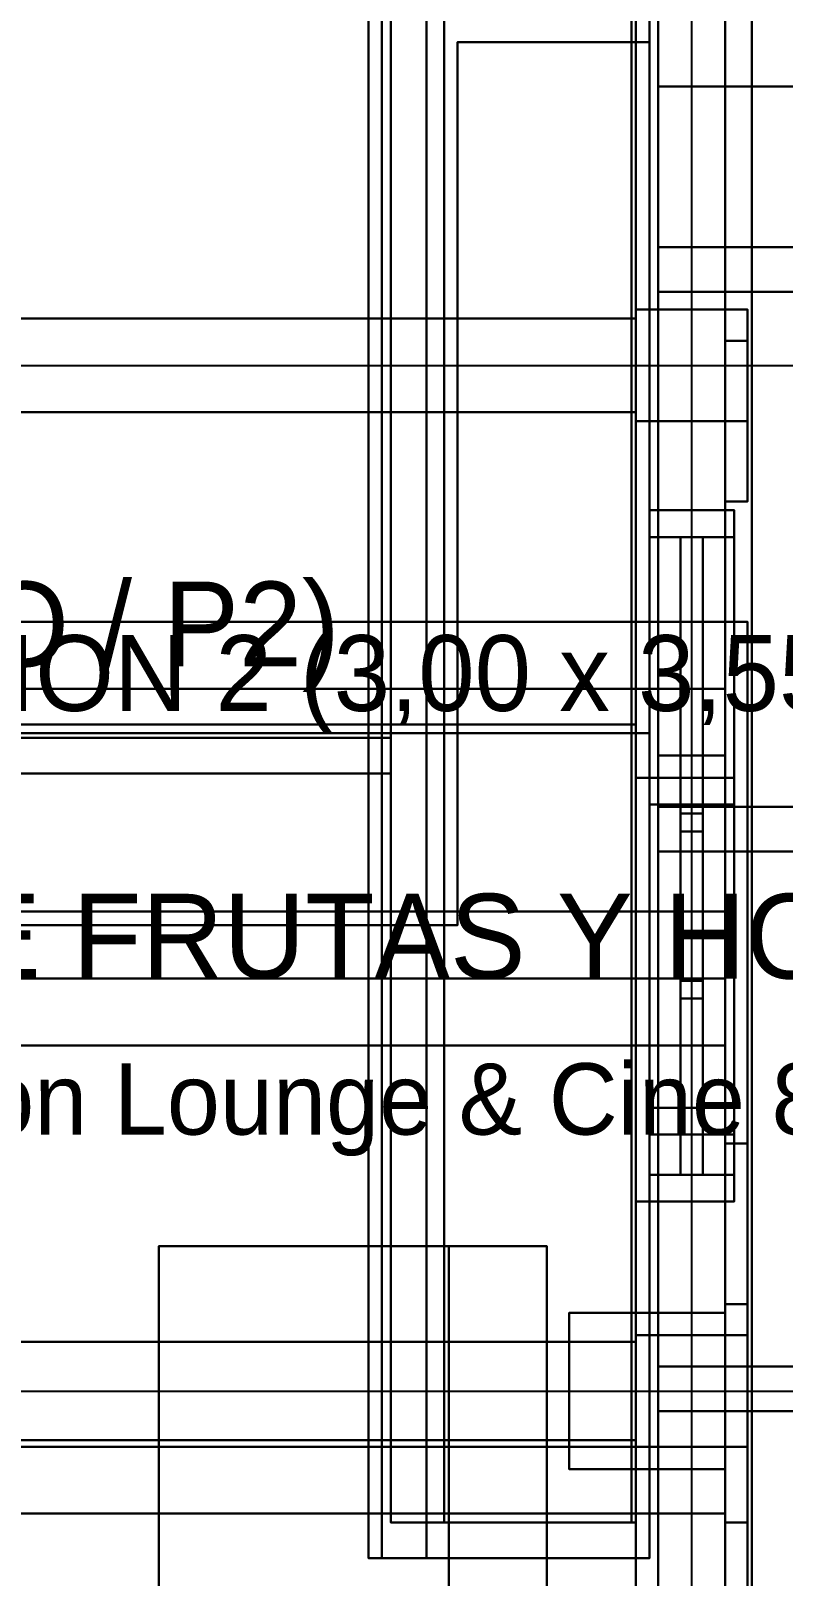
# Model space of a CAD drawing. Header units: metres. Extents: x -0.6 to 96.4, y -1.3 to 40.2.
# Drawn here: x 7.593 to 9.28, y 9.16 to 12.625 of the extents above; entities that cross this region are included whole.
import ezdxf

# ---------------------------------------------------------------- set-up
doc = ezdxf.new("R2010")
doc.units = ezdxf.units.M
for name, color, linetype in [('COLUMNAS_3D', 1, 'CONTINUOUS'), ('CUBIERTA_CHALET_3D', 9, 'CONTINUOUS'), ('EJES_ESTRUCTURALES', 1, 'CONTINUOUS'), ('LOSA_PISO_3D', 8, 'CONTINUOUS'), ('MUROS_EXTERIORES_3D', 7, 'CONTINUOUS'), ('P2_CARPINTERIA_RUSTICA_3D', 34, 'CONTINUOUS'), ('P2_COLUMNAS_3D', 1, 'CONTINUOUS'), ('P2_LOSA_PISO_3D', 8, 'CONTINUOUS'), ('P2_MUROS_MADERA_EXT_3D', 34, 'CONTINUOUS'), ('P2_MUROS_MADERA_INT_3D', 6, 'CONTINUOUS'), ('P2_ROTULOS', 6, 'CONTINUOUS'), ('P2_TIMBER_FRAME_3D', 34, 'CONTINUOUS'), ('PB_MOBILIARIO_COMERCIAL_3D', 30, 'CONTINUOUS'), ('PB_TIMBER_FRAME_3D', 34, 'CONTINUOUS'), ('PB_ZOCALO_PIEDRA_3D', 8, 'CONTINUOUS'), ('ROTULOS_TEXTO', 2, 'CONTINUOUS'), ('SOTANO_COLUMNAS_3D', 1, 'CONTINUOUS'), ('SOTANO_LOSA_3D', 8, 'CONTINUOUS'), ('SOTANO_MOBILIARIO_3D', 30, 'CONTINUOUS'), ('SOTANO_MUROS_EXT_3D', 4, 'CONTINUOUS'), ('SOTANO_PIEDRA_MADERA_3D', 34, 'CONTINUOUS'), ('SOTANO_ROTULOS', 4, 'CONTINUOUS'), ('TERRENO_3D', 3, 'CONTINUOUS')]:
    doc.layers.add(name, color=color, linetype=linetype)

msp = doc.modelspace()

# ---------------------------------------------------------------- linework, layer by layer
at = {"layer": 'COLUMNAS_3D', "color": 1}
for points in [[(8.95, 11.75), (9.2, 11.75), (9.2, 12), (8.95, 12)], [(8.95, 11.75, 2.85), (9.2, 11.75, 2.85), (9.2, 12, 2.85), (8.95, 12, 2.85)], [(8.95, 12), (9.2, 12), (9.2, 12, 2.85), (8.95, 12, 2.85)], [(8.95, 11.75), (8.95, 12), (8.95, 12, 2.85), (8.95, 11.75, 2.85)], [(9.2, 11.75), (9.2, 12), (9.2, 12, 2.85), (9.2, 11.75, 2.85)], [(8.95, 11.75), (9.2, 11.75), (9.2, 11.75, 2.85), (8.95, 11.75, 2.85)], [(8.95, 9.45), (9.2, 9.45), (9.2, 9.7), (8.95, 9.7)], [(8.95, 9.45, 2.85), (9.2, 9.45, 2.85), (9.2, 9.7, 2.85), (8.95, 9.7, 2.85)], [(8.95, 9.7), (9.2, 9.7), (9.2, 9.7, 2.85), (8.95, 9.7, 2.85)], [(8.95, 9.45), (8.95, 9.7), (8.95, 9.7, 2.85), (8.95, 9.45, 2.85)], [(9.2, 9.45), (9.2, 9.7), (9.2, 9.7, 2.85), (9.2, 9.45, 2.85)], [(8.95, 9.45), (9.2, 9.45), (9.2, 9.45, 2.85), (8.95, 9.45, 2.85)]]:
    msp.add_3dface(points, dxfattribs=at)
at = {"layer": 'CUBIERTA_CHALET_3D', "color": 9}
for points in [[(4.85, 2, 8.6994), (10.1, 2, 5.4189), (10.1, 24.71, 5.4189), (4.85, 24.71, 8.6994)], [(4.85, 2, 8.8794), (10.1, 2, 5.5989), (10.1, 24.71, 5.5989), (4.85, 24.71, 8.8794)]]:
    msp.add_3dface(points, dxfattribs=at)
at = {"layer": 'EJES_ESTRUCTURALES', "color": 1}
for p, q in [((9.075, 1.8), (9.075, 25.51)), ((-0.6, 11.875), (10.4, 11.875)), ((-0.6, 9.575), (10.4, 9.575))]:
    msp.add_line(p, q, dxfattribs=at)
at = {"layer": 'LOSA_PISO_3D', "color": 8}
for points in [[(0.15, 10.35, -0.15), (9.15, 10.35, -0.15), (9.15, 24.71, -0.15), (0.15, 24.71, -0.15)], [(0.15, 10.35), (9.15, 10.35), (9.15, 24.71), (0.15, 24.71)], [(9.15, 10.35, -0.15), (9.15, 24.71, -0.15), (9.15, 24.71), (9.15, 10.35)], [(0.15, 10.35, -0.15), (9.15, 10.35, -0.15), (9.15, 10.35), (0.15, 10.35)], [(1.4, 7.4, -0.15), (9.15, 7.4, -0.15), (9.15, 10.35, -0.15), (1.4, 10.35, -0.15)], [(1.4, 7.4), (9.15, 7.4), (9.15, 10.35), (1.4, 10.35)], [(1.4, 10.35, -0.15), (9.15, 10.35, -0.15), (9.15, 10.35), (1.4, 10.35)], [(9.15, 7.4, -0.15), (9.15, 10.35, -0.15), (9.15, 10.35), (9.15, 7.4)]]:
    msp.add_3dface(points, dxfattribs=at)
at = {"layer": 'MUROS_EXTERIORES_3D', "color": 7}
for points in [[(9, 12.5, -2.25), (9.15, 12.5, -2.25), (9.15, 12.84, -2.25), (9, 12.84, -2.25)], [(9, 12.5), (9.15, 12.5), (9.15, 12.84), (9, 12.84)], [(9, 12.5, -2.25), (9, 12.84, -2.25), (9, 12.84), (9, 12.5)], [(9.15, 12.5, -2.25), (9.15, 12.84, -2.25), (9.15, 12.84), (9.15, 12.5)], [(9, 11), (9.15, 11), (9.15, 12.65), (9, 12.65)], [(9, 11, 2.85), (9.15, 11, 2.85), (9.15, 12.65, 2.85), (9, 12.65, 2.85)], [(9, 11), (9, 12.65), (9, 12.65, 2.85), (9, 11, 2.85)], [(9.15, 11), (9.15, 12.65), (9.15, 12.65, 2.85), (9.15, 11, 2.85)], [(9, 11.3, -2.55), (9.15, 11.3, -2.55), (9.15, 12.5, -2.55), (9, 12.5, -2.55)], [(9, 11.3), (9.15, 11.3), (9.15, 12.5), (9, 12.5)], [(9, 12.5, -2.55), (9.15, 12.5, -2.55), (9.15, 12.5), (9, 12.5)], [(9, 11.3, -2.55), (9, 12.5, -2.55), (9, 12.5), (9, 11.3)], [(9, 12.5, -2.25), (9.15, 12.5, -2.25), (9.15, 12.5), (9, 12.5)], [(9.15, 11.3, -2.55), (9.15, 12.5, -2.55), (9.15, 12.5), (9.15, 11.3)], [(9, 11.3, -2.55), (9.15, 11.3, -2.55), (9.15, 11.3), (9, 11.3)], [(9, 9.3), (9.15, 9.3), (9.15, 11), (9, 11)], [(9, 9.3, 1), (9.15, 9.3, 1), (9.15, 11, 1), (9, 11, 1)], [(9, 11), (9.15, 11), (9.15, 11, 1), (9, 11, 1)], [(9, 9.3), (9, 11), (9, 11, 1), (9, 9.3, 1)], [(9, 9.3, 2.1), (9.15, 9.3, 2.1), (9.15, 11, 2.1), (9, 11, 2.1)], [(9, 9.3, 2.85), (9.15, 9.3, 2.85), (9.15, 11, 2.85), (9, 11, 2.85)], [(9, 11, 2.1), (9.15, 11, 2.1), (9.15, 11, 2.85), (9, 11, 2.85)], [(9, 9.3, 2.1), (9, 11, 2.1), (9, 11, 2.85), (9, 9.3, 2.85)], [(9, 11), (9.15, 11), (9.15, 11, 2.85), (9, 11, 2.85)], [(9.15, 9.3), (9.15, 11), (9.15, 11, 1), (9.15, 9.3, 1)], [(9.15, 9.3, 2.1), (9.15, 11, 2.1), (9.15, 11, 2.85), (9.15, 9.3, 2.85)], [(9, 8), (9.15, 8), (9.15, 9.3), (9, 9.3)], [(9, 8, 2.85), (9.15, 8, 2.85), (9.15, 9.3, 2.85), (9, 9.3, 2.85)], [(9, 9.3), (9.15, 9.3), (9.15, 9.3, 2.85), (9, 9.3, 2.85)], [(9, 8), (9, 9.3), (9, 9.3, 2.85), (9, 8, 2.85)], [(9, 9.3), (9.15, 9.3), (9.15, 9.3, 1), (9, 9.3, 1)], [(9, 9.3, 2.1), (9.15, 9.3, 2.1), (9.15, 9.3, 2.85), (9, 9.3, 2.85)], [(9.15, 8), (9.15, 9.3), (9.15, 9.3, 2.85), (9.15, 8, 2.85)]]:
    msp.add_3dface(points, dxfattribs=at)
at = {"layer": 'P2_CARPINTERIA_RUSTICA_3D', "color": 34}
for points in [[(9.15, 11.57, 3.95), (9.2, 11.57, 3.95), (9.2, 11.93, 3.95), (9.15, 11.93, 3.95)], [(9.15, 11.57, 5.15), (9.2, 11.57, 5.15), (9.2, 11.93, 5.15), (9.15, 11.93, 5.15)], [(9.15, 11.93, 3.95), (9.2, 11.93, 3.95), (9.2, 11.93, 5.15), (9.15, 11.93, 5.15)], [(9.15, 11.57, 3.95), (9.15, 11.93, 3.95), (9.15, 11.93, 5.15), (9.15, 11.57, 5.15)], [(9.2, 11.57, 3.95), (9.2, 11.93, 3.95), (9.2, 11.93, 5.15), (9.2, 11.57, 5.15)], [(8.98, 10.15, 3.95), (9.17, 10.15, 3.95), (9.17, 11.55, 3.95), (8.98, 11.55, 3.95)], [(8.98, 10.15, 4.01), (9.17, 10.15, 4.01), (9.17, 11.55, 4.01), (8.98, 11.55, 4.01)], [(8.98, 11.55, 3.95), (9.17, 11.55, 3.95), (9.17, 11.55, 4.01), (8.98, 11.55, 4.01)], [(8.98, 10.15, 3.95), (8.98, 11.55, 3.95), (8.98, 11.55, 4.01), (8.98, 10.15, 4.01)], [(8.98, 10.15, 5.09), (9.17, 10.15, 5.09), (9.17, 11.55, 5.09), (8.98, 11.55, 5.09)], [(8.98, 10.15, 5.15), (9.17, 10.15, 5.15), (9.17, 11.55, 5.15), (8.98, 11.55, 5.15)], [(8.98, 11.55, 5.09), (9.17, 11.55, 5.09), (9.17, 11.55, 5.15), (8.98, 11.55, 5.15)], [(8.98, 10.15, 5.09), (8.98, 11.55, 5.09), (8.98, 11.55, 5.15), (8.98, 10.15, 5.15)], [(8.98, 11.49, 4.01), (9.17, 11.49, 4.01), (9.17, 11.55, 4.01), (8.98, 11.55, 4.01)], [(8.98, 11.49, 5.09), (9.17, 11.49, 5.09), (9.17, 11.55, 5.09), (8.98, 11.55, 5.09)], [(8.98, 11.55, 4.01), (9.17, 11.55, 4.01), (9.17, 11.55, 5.09), (8.98, 11.55, 5.09)], [(8.98, 11.49, 4.01), (8.98, 11.55, 4.01), (8.98, 11.55, 5.09), (8.98, 11.49, 5.09)], [(9.15, 11.57, 3.95), (9.2, 11.57, 3.95), (9.2, 11.57, 5.15), (9.15, 11.57, 5.15)], [(9.17, 10.15, 3.95), (9.17, 11.55, 3.95), (9.17, 11.55, 4.01), (9.17, 10.15, 4.01)], [(9.17, 10.15, 5.09), (9.17, 11.55, 5.09), (9.17, 11.55, 5.15), (9.17, 10.15, 5.15)], [(9.17, 11.49, 4.01), (9.17, 11.55, 4.01), (9.17, 11.55, 5.09), (9.17, 11.49, 5.09)], [(8.98, 11.49, 4.01), (9.17, 11.49, 4.01), (9.17, 11.49, 5.09), (8.98, 11.49, 5.09)], [(9.05, 10.21, 4.53), (9.1, 10.21, 4.53), (9.1, 11.49, 4.53), (9.05, 11.49, 4.53)], [(9.05, 10.21, 4.57), (9.1, 10.21, 4.57), (9.1, 11.49, 4.57), (9.05, 11.49, 4.57)], [(9.05, 11.49, 4.53), (9.1, 11.49, 4.53), (9.1, 11.49, 4.57), (9.05, 11.49, 4.57)], [(9.05, 10.21, 4.53), (9.05, 11.49, 4.53), (9.05, 11.49, 4.57), (9.05, 10.21, 4.57)], [(9.1, 10.21, 4.53), (9.1, 11.49, 4.53), (9.1, 11.49, 4.57), (9.1, 10.21, 4.57)], [(8.98, 10, -1.65), (9.17, 10, -1.65), (9.17, 10.95, -1.65), (8.98, 10.95, -1.65)], [(8.98, 10, -1.59), (9.17, 10, -1.59), (9.17, 10.95, -1.59), (8.98, 10.95, -1.59)], [(8.98, 10.95, -1.65), (9.17, 10.95, -1.65), (9.17, 10.95, -1.59), (8.98, 10.95, -1.59)], [(8.98, 10, -1.65), (8.98, 10.95, -1.65), (8.98, 10.95, -1.59), (8.98, 10, -1.59)], [(8.98, 10, -0.51), (9.17, 10, -0.51), (9.17, 10.95, -0.51), (8.98, 10.95, -0.51)], [(8.98, 10, -0.45), (9.17, 10, -0.45), (9.17, 10.95, -0.45), (8.98, 10.95, -0.45)], [(8.98, 10.95, -0.51), (9.17, 10.95, -0.51), (9.17, 10.95, -0.45), (8.98, 10.95, -0.45)], [(8.98, 10, -0.51), (8.98, 10.95, -0.51), (8.98, 10.95, -0.45), (8.98, 10, -0.45)], [(8.98, 10.89, -1.59), (9.17, 10.89, -1.59), (9.17, 10.95, -1.59), (8.98, 10.95, -1.59)], [(8.98, 10.89, -0.51), (9.17, 10.89, -0.51), (9.17, 10.95, -0.51), (8.98, 10.95, -0.51)], [(8.98, 10.95, -1.59), (9.17, 10.95, -1.59), (9.17, 10.95, -0.51), (8.98, 10.95, -0.51)], [(8.98, 10.89, -1.59), (8.98, 10.95, -1.59), (8.98, 10.95, -0.51), (8.98, 10.89, -0.51)], [(9.17, 10, -1.65), (9.17, 10.95, -1.65), (9.17, 10.95, -1.59), (9.17, 10, -1.59)], [(9.17, 10, -0.51), (9.17, 10.95, -0.51), (9.17, 10.95, -0.45), (9.17, 10, -0.45)], [(9.17, 10.89, -1.59), (9.17, 10.95, -1.59), (9.17, 10.95, -0.51), (9.17, 10.89, -0.51)], [(8.98, 10.89, -1.59), (9.17, 10.89, -1.59), (9.17, 10.89, -0.51), (8.98, 10.89, -0.51)], [(9.05, 10.06, -1.07), (9.1, 10.06, -1.07), (9.1, 10.89, -1.07), (9.05, 10.89, -1.07)], [(9.05, 10.06, -1.03), (9.1, 10.06, -1.03), (9.1, 10.89, -1.03), (9.05, 10.89, -1.03)], [(9.05, 10.89, -1.07), (9.1, 10.89, -1.07), (9.1, 10.89, -1.03), (9.05, 10.89, -1.03)], [(9.05, 10.06, -1.07), (9.05, 10.89, -1.07), (9.05, 10.89, -1.03), (9.05, 10.06, -1.03)], [(9.1, 10.06, -1.07), (9.1, 10.89, -1.07), (9.1, 10.89, -1.03), (9.1, 10.06, -1.03)], [(9.05, 10.83, 4.01), (9.1, 10.83, 4.01), (9.1, 10.87, 4.01), (9.05, 10.87, 4.01)], [(9.05, 10.83, 5.09), (9.1, 10.83, 5.09), (9.1, 10.87, 5.09), (9.05, 10.87, 5.09)], [(9.05, 10.87, 4.01), (9.1, 10.87, 4.01), (9.1, 10.87, 5.09), (9.05, 10.87, 5.09)], [(9.05, 10.83, 4.01), (9.05, 10.87, 4.01), (9.05, 10.87, 5.09), (9.05, 10.83, 5.09)], [(9.1, 10.83, 4.01), (9.1, 10.87, 4.01), (9.1, 10.87, 5.09), (9.1, 10.83, 5.09)], [(9.05, 10.83, 4.01), (9.1, 10.83, 4.01), (9.1, 10.83, 5.09), (9.05, 10.83, 5.09)], [(9.05, 10.455, -1.59), (9.1, 10.455, -1.59), (9.1, 10.495, -1.59), (9.05, 10.495, -1.59)], [(9.05, 10.455, -0.51), (9.1, 10.455, -0.51), (9.1, 10.495, -0.51), (9.05, 10.495, -0.51)], [(9.05, 10.495, -1.59), (9.1, 10.495, -1.59), (9.1, 10.495, -0.51), (9.05, 10.495, -0.51)], [(9.05, 10.455, -1.59), (9.05, 10.495, -1.59), (9.05, 10.495, -0.51), (9.05, 10.455, -0.51)], [(9.1, 10.455, -1.59), (9.1, 10.495, -1.59), (9.1, 10.495, -0.51), (9.1, 10.455, -0.51)], [(9.05, 10.455, -1.59), (9.1, 10.455, -1.59), (9.1, 10.455, -0.51), (9.05, 10.455, -0.51)], [(8.98, 10.15, 4.01), (9.17, 10.15, 4.01), (9.17, 10.21, 4.01), (8.98, 10.21, 4.01)], [(8.98, 10.15, 5.09), (9.17, 10.15, 5.09), (9.17, 10.21, 5.09), (8.98, 10.21, 5.09)], [(8.98, 10.21, 4.01), (9.17, 10.21, 4.01), (9.17, 10.21, 5.09), (8.98, 10.21, 5.09)], [(8.98, 10.15, 4.01), (8.98, 10.21, 4.01), (8.98, 10.21, 5.09), (8.98, 10.15, 5.09)], [(9.05, 10.21, 4.53), (9.1, 10.21, 4.53), (9.1, 10.21, 4.57), (9.05, 10.21, 4.57)], [(9.17, 10.15, 4.01), (9.17, 10.21, 4.01), (9.17, 10.21, 5.09), (9.17, 10.15, 5.09)], [(8.98, 10.15, 3.95), (9.17, 10.15, 3.95), (9.17, 10.15, 4.01), (8.98, 10.15, 4.01)], [(8.98, 10.15, 5.09), (9.17, 10.15, 5.09), (9.17, 10.15, 5.15), (8.98, 10.15, 5.15)], [(8.98, 10.15, 4.01), (9.17, 10.15, 4.01), (9.17, 10.15, 5.09), (8.98, 10.15, 5.09)], [(9.15, 9.77, 3.95), (9.2, 9.77, 3.95), (9.2, 10.13, 3.95), (9.15, 10.13, 3.95)], [(9.15, 9.77, 5.15), (9.2, 9.77, 5.15), (9.2, 10.13, 5.15), (9.15, 10.13, 5.15)], [(9.15, 10.13, 3.95), (9.2, 10.13, 3.95), (9.2, 10.13, 5.15), (9.15, 10.13, 5.15)], [(9.15, 9.77, 3.95), (9.15, 10.13, 3.95), (9.15, 10.13, 5.15), (9.15, 9.77, 5.15)], [(9.2, 9.77, 3.95), (9.2, 10.13, 3.95), (9.2, 10.13, 5.15), (9.2, 9.77, 5.15)], [(8.98, 10, -1.59), (9.17, 10, -1.59), (9.17, 10.06, -1.59), (8.98, 10.06, -1.59)], [(8.98, 10, -0.51), (9.17, 10, -0.51), (9.17, 10.06, -0.51), (8.98, 10.06, -0.51)], [(8.98, 10.06, -1.59), (9.17, 10.06, -1.59), (9.17, 10.06, -0.51), (8.98, 10.06, -0.51)], [(8.98, 10, -1.59), (8.98, 10.06, -1.59), (8.98, 10.06, -0.51), (8.98, 10, -0.51)], [(9.05, 10.06, -1.07), (9.1, 10.06, -1.07), (9.1, 10.06, -1.03), (9.05, 10.06, -1.03)], [(9.17, 10, -1.59), (9.17, 10.06, -1.59), (9.17, 10.06, -0.51), (9.17, 10, -0.51)], [(8.98, 10, -1.65), (9.17, 10, -1.65), (9.17, 10, -1.59), (8.98, 10, -1.59)], [(8.98, 10, -0.51), (9.17, 10, -0.51), (9.17, 10, -0.45), (8.98, 10, -0.45)], [(8.98, 10, -1.59), (9.17, 10, -1.59), (9.17, 10, -0.51), (8.98, 10, -0.51)], [(9.15, 9.77, 3.95), (9.2, 9.77, 3.95), (9.2, 9.77, 5.15), (9.15, 9.77, 5.15)], [(9.15, 8.92, -1.65), (9.2, 8.92, -1.65), (9.2, 9.28, -1.65), (9.15, 9.28, -1.65)], [(9.15, 8.92, -0.45), (9.2, 8.92, -0.45), (9.2, 9.28, -0.45), (9.15, 9.28, -0.45)], [(9.15, 9.28, -1.65), (9.2, 9.28, -1.65), (9.2, 9.28, -0.45), (9.15, 9.28, -0.45)], [(9.15, 8.92, -1.65), (9.15, 9.28, -1.65), (9.15, 9.28, -0.45), (9.15, 8.92, -0.45)], [(9.2, 8.92, -1.65), (9.2, 9.28, -1.65), (9.2, 9.28, -0.45), (9.2, 8.92, -0.45)]]:
    msp.add_3dface(points, dxfattribs=at)
at = {"layer": 'P2_COLUMNAS_3D', "color": 1}
for points in [[(8.95, 11.75, 3), (9.2, 11.75, 3), (9.2, 12, 3), (8.95, 12, 3)], [(8.95, 11.75, 5.85), (9.2, 11.75, 5.85), (9.2, 12, 5.85), (8.95, 12, 5.85)], [(8.95, 12, 3), (9.2, 12, 3), (9.2, 12, 5.85), (8.95, 12, 5.85)], [(8.95, 11.75, 3), (8.95, 12, 3), (8.95, 12, 5.85), (8.95, 11.75, 5.85)], [(9.2, 11.75, 3), (9.2, 12, 3), (9.2, 12, 5.85), (9.2, 11.75, 5.85)], [(8.95, 11.75, 3), (9.2, 11.75, 3), (9.2, 11.75, 5.85), (8.95, 11.75, 5.85)], [(8.95, 9.45, 3), (9.2, 9.45, 3), (9.2, 9.7, 3), (8.95, 9.7, 3)], [(8.95, 9.45, 5.85), (9.2, 9.45, 5.85), (9.2, 9.7, 5.85), (8.95, 9.7, 5.85)], [(8.95, 9.7, 3), (9.2, 9.7, 3), (9.2, 9.7, 5.85), (8.95, 9.7, 5.85)], [(8.95, 9.45, 3), (8.95, 9.7, 3), (8.95, 9.7, 5.85), (8.95, 9.45, 5.85)], [(9.2, 9.45, 3), (9.2, 9.7, 3), (9.2, 9.7, 5.85), (9.2, 9.45, 5.85)], [(8.95, 9.45, 3), (9.2, 9.45, 3), (9.2, 9.45, 5.85), (8.95, 9.45, 5.85)]]:
    msp.add_3dface(points, dxfattribs=at)
at = {"layer": 'P2_LOSA_PISO_3D', "color": 8}
for points in [[(0.15, 10.35, 2.85), (9.15, 10.35, 2.85), (9.15, 24.71, 2.85), (0.15, 24.71, 2.85)], [(0.15, 10.35, 3), (9.15, 10.35, 3), (9.15, 24.71, 3), (0.15, 24.71, 3)], [(9.15, 10.35, 2.85), (9.15, 24.71, 2.85), (9.15, 24.71, 3), (9.15, 10.35, 3)], [(0.15, 10.35, 2.85), (9.15, 10.35, 2.85), (9.15, 10.35, 3), (0.15, 10.35, 3)], [(2.65, 7.4, 2.85), (9.15, 7.4, 2.85), (9.15, 10.35, 2.85), (2.65, 10.35, 2.85)], [(2.65, 7.4, 3), (9.15, 7.4, 3), (9.15, 10.35, 3), (2.65, 10.35, 3)], [(2.65, 10.35, 2.85), (9.15, 10.35, 2.85), (9.15, 10.35, 3), (2.65, 10.35, 3)], [(9.15, 7.4, 2.85), (9.15, 10.35, 2.85), (9.15, 10.35, 3), (9.15, 7.4, 3)]]:
    msp.add_3dface(points, dxfattribs=at)
at = {"layer": 'P2_MUROS_MADERA_EXT_3D', "color": 34}
for points in [[(9, 11.55, 3), (9.15, 11.55, 3), (9.15, 13.65, 3), (9, 13.65, 3)], [(9, 11.55, 6), (9.15, 11.55, 6), (9.15, 13.65, 6), (9, 13.65, 6)], [(9, 11.55, 3), (9, 13.65, 3), (9, 13.65, 6), (9, 11.55, 6)], [(9.15, 11.55, 3), (9.15, 13.65, 3), (9.15, 13.65, 6), (9.15, 11.55, 6)], [(9, 10.15, 3), (9.15, 10.15, 3), (9.15, 11.55, 3), (9, 11.55, 3)], [(9, 10.15, 3.95), (9.15, 10.15, 3.95), (9.15, 11.55, 3.95), (9, 11.55, 3.95)], [(9, 11.55, 3), (9.15, 11.55, 3), (9.15, 11.55, 3.95), (9, 11.55, 3.95)], [(9, 10.15, 3), (9, 11.55, 3), (9, 11.55, 3.95), (9, 10.15, 3.95)], [(9, 10.15, 5.15), (9.15, 10.15, 5.15), (9.15, 11.55, 5.15), (9, 11.55, 5.15)], [(9, 10.15, 6), (9.15, 10.15, 6), (9.15, 11.55, 6), (9, 11.55, 6)], [(9, 11.55, 5.15), (9.15, 11.55, 5.15), (9.15, 11.55, 6), (9, 11.55, 6)], [(9, 10.15, 5.15), (9, 11.55, 5.15), (9, 11.55, 6), (9, 10.15, 6)], [(9, 11.55, 3), (9.15, 11.55, 3), (9.15, 11.55, 6), (9, 11.55, 6)], [(9.15, 10.15, 3), (9.15, 11.55, 3), (9.15, 11.55, 3.95), (9.15, 10.15, 3.95)], [(9.15, 10.15, 5.15), (9.15, 11.55, 5.15), (9.15, 11.55, 6), (9.15, 10.15, 6)], [(9, 8.85, 3), (9.15, 8.85, 3), (9.15, 10.15, 3), (9, 10.15, 3)], [(9, 8.85, 6), (9.15, 8.85, 6), (9.15, 10.15, 6), (9, 10.15, 6)], [(9, 10.15, 3), (9.15, 10.15, 3), (9.15, 10.15, 6), (9, 10.15, 6)], [(9, 8.85, 3), (9, 10.15, 3), (9, 10.15, 6), (9, 8.85, 6)], [(9, 10.15, 3), (9.15, 10.15, 3), (9.15, 10.15, 3.95), (9, 10.15, 3.95)], [(9, 10.15, 5.15), (9.15, 10.15, 5.15), (9.15, 10.15, 6), (9, 10.15, 6)], [(9.15, 8.85, 3), (9.15, 10.15, 3), (9.15, 10.15, 6), (9.15, 8.85, 6)]]:
    msp.add_3dface(points, dxfattribs=at)
at = {"layer": 'P2_MUROS_MADERA_INT_3D', "color": 6}
for points in [[(6, 9.3, 3), (9, 9.3, 3), (9, 9.45, 3), (6, 9.45, 3)], [(6, 9.3, 5.85), (9, 9.3, 5.85), (9, 9.45, 5.85), (6, 9.45, 5.85)], [(6, 9.45, 3), (9, 9.45, 3), (9, 9.45, 5.85), (6, 9.45, 5.85)], [(9, 9.3, 3), (9, 9.45, 3), (9, 9.45, 5.85), (9, 9.3, 5.85)], [(6, 9.3, 3), (9, 9.3, 3), (9, 9.3, 5.85), (6, 9.3, 5.85)]]:
    msp.add_3dface(points, dxfattribs=at)
at = {"layer": 'P2_TIMBER_FRAME_3D', "color": 34}
for points in [[(9, 12.04, 5.9662), (10.1, 12.04, 5.2789), (10.1, 12.14, 5.2789), (9, 12.14, 5.9662)], [(9, 12.04, 6.1062), (10.1, 12.04, 5.4189), (10.1, 12.14, 5.4189), (9, 12.14, 6.1062)], [(9, 12.14, 5.9662), (10.1, 12.14, 5.2789), (10.1, 12.14, 5.4189), (9, 12.14, 6.1062)], [(9, 12.04, 5.9662), (9, 12.14, 5.9662), (9, 12.14, 6.1062), (9, 12.04, 6.1062)], [(9, 12.04, 5.9662), (10.1, 12.04, 5.2789), (10.1, 12.04, 5.4189), (9, 12.04, 6.1062)], [(9, 10.785, 5.9662), (10.1, 10.785, 5.2789), (10.1, 10.885, 5.2789), (9, 10.885, 5.9662)], [(9, 10.785, 6.1062), (10.1, 10.785, 5.4189), (10.1, 10.885, 5.4189), (9, 10.885, 6.1062)], [(9, 10.885, 5.9662), (10.1, 10.885, 5.2789), (10.1, 10.885, 5.4189), (9, 10.885, 6.1062)], [(9, 10.785, 5.9662), (9, 10.885, 5.9662), (9, 10.885, 6.1062), (9, 10.785, 6.1062)], [(9, 10.785, 5.9662), (10.1, 10.785, 5.2789), (10.1, 10.785, 5.4189), (9, 10.785, 6.1062)], [(0.45, 10.5, 5.67), (9.15, 10.5, 5.67), (9.15, 10.65, 5.67), (0.45, 10.65, 5.67)], [(0.45, 10.5, 5.85), (9.15, 10.5, 5.85), (9.15, 10.65, 5.85), (0.45, 10.65, 5.85)], [(0.45, 10.65, 5.67), (9.15, 10.65, 5.67), (9.15, 10.65, 5.85), (0.45, 10.65, 5.85)], [(9.15, 10.5, 5.67), (9.15, 10.65, 5.67), (9.15, 10.65, 5.85), (9.15, 10.5, 5.85)], [(0.45, 10.5, 5.67), (9.15, 10.5, 5.67), (9.15, 10.5, 5.85), (0.45, 10.5, 5.85)], [(9, 9.53, 5.9662), (10.1, 9.53, 5.2789), (10.1, 9.63, 5.2789), (9, 9.63, 5.9662)], [(9, 9.53, 6.1062), (10.1, 9.53, 5.4189), (10.1, 9.63, 5.4189), (9, 9.63, 6.1062)], [(9, 9.63, 5.9662), (10.1, 9.63, 5.2789), (10.1, 9.63, 5.4189), (9, 9.63, 6.1062)], [(9, 9.53, 5.9662), (9, 9.63, 5.9662), (9, 9.63, 6.1062), (9, 9.53, 6.1062)], [(9, 9.53, 5.9662), (10.1, 9.53, 5.2789), (10.1, 9.53, 5.4189), (9, 9.53, 6.1062)]]:
    msp.add_3dface(points, dxfattribs=at)
at = {"layer": 'PB_MOBILIARIO_COMERCIAL_3D', "color": 34}
for points in [[(8.35, 9.2, 0.25), (8.98, 9.2, 0.25), (8.98, 19.5, 0.25), (8.35, 19.5, 0.25)], [(8.35, 9.2, 0.58), (8.98, 9.2, 0.58), (8.98, 19.5, 0.58), (8.35, 19.5, 0.58)], [(8.35, 9.2, 0.25), (8.35, 19.5, 0.25), (8.35, 19.5, 0.58), (8.35, 9.2, 0.58)], [(8.48, 9.2, 0.66), (8.98, 9.2, 0.66), (8.98, 19.5, 0.66), (8.48, 19.5, 0.66)], [(8.48, 9.2, 0.88), (8.98, 9.2, 0.88), (8.98, 19.5, 0.88), (8.48, 19.5, 0.88)], [(8.48, 9.2, 0.66), (8.48, 19.5, 0.66), (8.48, 19.5, 0.88), (8.48, 9.2, 0.88)], [(8.98, 9.2, 0.25), (8.98, 19.5, 0.25), (8.98, 19.5, 0.58), (8.98, 9.2, 0.58)], [(8.98, 9.2, 0.66), (8.98, 19.5, 0.66), (8.98, 19.5, 0.88), (8.98, 9.2, 0.88)], [(8.55, 11.05, 0.96), (8.98, 11.05, 0.96), (8.98, 12.6, 0.96), (8.55, 12.6, 0.96)], [(8.55, 11.05, 2.08), (8.98, 11.05, 2.08), (8.98, 12.6, 2.08), (8.55, 12.6, 2.08)], [(8.55, 12.6, 0.96), (8.98, 12.6, 0.96), (8.98, 12.6, 2.08), (8.55, 12.6, 2.08)], [(8.55, 11.05, 0.96), (8.55, 12.6, 0.96), (8.55, 12.6, 2.08), (8.55, 11.05, 2.08)], [(8.98, 11.05, 0.96), (8.98, 12.6, 0.96), (8.98, 12.6, 2.08), (8.98, 11.05, 2.08)], [(8.55, 11.05, 0.96), (8.98, 11.05, 0.96), (8.98, 11.05, 2.08), (8.55, 11.05, 2.08)], [(8.35, 9.2, 0.25), (8.98, 9.2, 0.25), (8.98, 9.2, 0.58), (8.35, 9.2, 0.58)], [(8.48, 9.2, 0.66), (8.98, 9.2, 0.66), (8.98, 9.2, 0.88), (8.48, 9.2, 0.88)]]:
    msp.add_3dface(points, dxfattribs=at)
at = {"layer": 'PB_MOBILIARIO_COMERCIAL_3D', "color": 3}
for points in [[(8.4, 9.28, 0.58), (8.94, 9.28, 0.58), (8.94, 19.42, 0.58), (8.4, 19.42, 0.58)], [(8.4, 9.28, 0.66), (8.94, 9.28, 0.66), (8.94, 19.42, 0.66), (8.4, 19.42, 0.66)], [(8.4, 9.28, 0.58), (8.4, 19.42, 0.58), (8.4, 19.42, 0.66), (8.4, 9.28, 0.66)], [(8.94, 9.28, 0.58), (8.94, 19.42, 0.58), (8.94, 19.42, 0.66), (8.94, 9.28, 0.66)], [(8.4, 9.28, 0.58), (8.94, 9.28, 0.58), (8.94, 9.28, 0.66), (8.4, 9.28, 0.66)]]:
    msp.add_3dface(points, dxfattribs=at)
at = {"layer": 'PB_MOBILIARIO_COMERCIAL_3D', "color": 1}
for points in [[(8.52, 9.28, 0.88), (8.95, 9.28, 0.88), (8.95, 19.42, 0.88), (8.52, 19.42, 0.88)], [(8.52, 9.28, 0.96), (8.95, 9.28, 0.96), (8.95, 19.42, 0.96), (8.52, 19.42, 0.96)], [(8.52, 9.28, 0.88), (8.52, 19.42, 0.88), (8.52, 19.42, 0.96), (8.52, 9.28, 0.96)], [(8.95, 9.28, 0.88), (8.95, 19.42, 0.88), (8.95, 19.42, 0.96), (8.95, 9.28, 0.96)], [(8.52, 9.28, 0.88), (8.95, 9.28, 0.88), (8.95, 9.28, 0.96), (8.52, 9.28, 0.96)]]:
    msp.add_3dface(points, dxfattribs=at)
at = {"layer": 'PB_TIMBER_FRAME_3D', "color": 34}
for points in [[(3.45, 11.77, 2.65), (8.95, 11.77, 2.65), (8.95, 11.98, 2.65), (3.45, 11.98, 2.65)], [(3.45, 11.77, 2.85), (8.95, 11.77, 2.85), (8.95, 11.98, 2.85), (3.45, 11.98, 2.85)], [(3.45, 11.98, 2.65), (8.95, 11.98, 2.65), (8.95, 11.98, 2.85), (3.45, 11.98, 2.85)], [(8.95, 11.77, 2.65), (8.95, 11.98, 2.65), (8.95, 11.98, 2.85), (8.95, 11.77, 2.85)], [(3.45, 11.77, 2.65), (8.95, 11.77, 2.65), (8.95, 11.77, 2.85), (3.45, 11.77, 2.85)]]:
    msp.add_3dface(points, dxfattribs=at)
at = {"layer": 'PB_ZOCALO_PIEDRA_3D', "color": 8}
for points in [[(9.15, 3), (9.21, 3), (9.21, 24.71), (9.15, 24.71)], [(9.15, 3, 0.95), (9.21, 3, 0.95), (9.21, 24.71, 0.95), (9.15, 24.71, 0.95)], [(9.15, 3), (9.15, 24.71), (9.15, 24.71, 0.95), (9.15, 3, 0.95)], [(9.21, 3), (9.21, 24.71), (9.21, 24.71, 0.95), (9.21, 3, 0.95)], [(8.38, 9.2), (8.98, 9.2), (8.98, 19.5), (8.38, 19.5)], [(8.38, 9.2, 0.25), (8.98, 9.2, 0.25), (8.98, 19.5, 0.25), (8.38, 19.5, 0.25)], [(8.38, 9.2), (8.38, 19.5), (8.38, 19.5, 0.25), (8.38, 9.2, 0.25)], [(8.98, 9.2), (8.98, 19.5), (8.98, 19.5, 0.25), (8.98, 9.2, 0.25)], [(8.38, 9.2), (8.98, 9.2), (8.98, 9.2, 0.25), (8.38, 9.2, 0.25)]]:
    msp.add_3dface(points, dxfattribs=at)
at = {"layer": 'SOTANO_COLUMNAS_3D', "color": 1}
for points in [[(8.8, 9.4, -2.55), (9.15, 9.4, -2.55), (9.15, 9.75, -2.55), (8.8, 9.75, -2.55)], [(8.8, 9.4, -0.15), (9.15, 9.4, -0.15), (9.15, 9.75, -0.15), (8.8, 9.75, -0.15)], [(8.8, 9.75, -2.55), (9.15, 9.75, -2.55), (9.15, 9.75, -0.15), (8.8, 9.75, -0.15)], [(8.8, 9.4, -2.55), (8.8, 9.75, -2.55), (8.8, 9.75, -0.15), (8.8, 9.4, -0.15)], [(9.15, 9.4, -2.55), (9.15, 9.75, -2.55), (9.15, 9.75, -0.15), (9.15, 9.4, -0.15)], [(8.8, 9.4, -2.55), (9.15, 9.4, -2.55), (9.15, 9.4, -0.15), (8.8, 9.4, -0.15)]]:
    msp.add_3dface(points, dxfattribs=at)
at = {"layer": 'SOTANO_LOSA_3D', "color": 8}
for points in [[(0.15, 3, -2.7), (9.15, 3, -2.7), (9.15, 11.3, -2.7), (0.15, 11.3, -2.7)], [(0.15, 3, -2.55), (9.15, 3, -2.55), (9.15, 11.3, -2.55), (0.15, 11.3, -2.55)], [(0.15, 11.3, -2.7), (9.15, 11.3, -2.7), (9.15, 11.3, -2.55), (0.15, 11.3, -2.55)], [(9.15, 3, -2.7), (9.15, 11.3, -2.7), (9.15, 11.3, -2.55), (9.15, 3, -2.55)]]:
    msp.add_3dface(points, dxfattribs=at)
at = {"layer": 'SOTANO_MOBILIARIO_3D', "color": 34}
for points in [[(6.35, 10.62, -2.55), (8.55, 10.62, -2.55), (8.55, 11.05, -2.55), (6.35, 11.05, -2.55)], [(6.35, 10.62, -2.01), (8.55, 10.62, -2.01), (8.55, 11.05, -2.01), (6.35, 11.05, -2.01)], [(6.35, 11.05, -2.55), (8.55, 11.05, -2.55), (8.55, 11.05, -2.01), (6.35, 11.05, -2.01)], [(8.55, 10.62, -2.55), (8.55, 11.05, -2.55), (8.55, 11.05, -2.01), (8.55, 10.62, -2.01)], [(6.35, 10.62, -2.55), (8.55, 10.62, -2.55), (8.55, 10.62, -2.01), (6.35, 10.62, -2.01)]]:
    msp.add_3dface(points, dxfattribs=at)
at = {"layer": 'SOTANO_MOBILIARIO_3D', "color": 8}
for points in [[(6.5, 10.96, -1.83), (8.4, 10.96, -1.83), (8.4, 11.04, -1.83), (6.5, 11.04, -1.83)], [(6.5, 10.96, -0.73), (8.4, 10.96, -0.73), (8.4, 11.04, -0.73), (6.5, 11.04, -0.73)], [(6.5, 11.04, -1.83), (8.4, 11.04, -1.83), (8.4, 11.04, -0.73), (6.5, 11.04, -0.73)], [(8.4, 10.96, -1.83), (8.4, 11.04, -1.83), (8.4, 11.04, -0.73), (8.4, 10.96, -0.73)], [(6.5, 10.96, -1.83), (8.4, 10.96, -1.83), (8.4, 10.96, -0.73), (6.5, 10.96, -0.73)]]:
    msp.add_3dface(points, dxfattribs=at)
at = {"layer": 'SOTANO_MOBILIARIO_3D', "color": 30}
for points in [[(7.88, 8.72, -2.55), (8.75, 8.72, -2.55), (8.75, 9.9, -2.55), (7.88, 9.9, -2.55)], [(7.88, 8.72, -2.11), (8.75, 8.72, -2.11), (8.75, 9.9, -2.11), (7.88, 9.9, -2.11)], [(7.88, 9.9, -2.55), (8.75, 9.9, -2.55), (8.75, 9.9, -2.11), (7.88, 9.9, -2.11)], [(7.88, 8.72, -2.55), (7.88, 9.9, -2.55), (7.88, 9.9, -2.11), (7.88, 8.72, -2.11)], [(8.53, 8.04, -2.11), (8.75, 8.04, -2.11), (8.75, 9.9, -2.11), (8.53, 9.9, -2.11)], [(8.53, 8.04, -1.71), (8.75, 8.04, -1.71), (8.75, 9.9, -1.71), (8.53, 9.9, -1.71)], [(8.53, 9.9, -2.11), (8.75, 9.9, -2.11), (8.75, 9.9, -1.71), (8.53, 9.9, -1.71)], [(8.53, 8.04, -2.11), (8.53, 9.9, -2.11), (8.53, 9.9, -1.71), (8.53, 8.04, -1.71)], [(8.75, 8.72, -2.55), (8.75, 9.9, -2.55), (8.75, 9.9, -2.11), (8.75, 8.72, -2.11)], [(8.75, 8.04, -2.11), (8.75, 9.9, -2.11), (8.75, 9.9, -1.71), (8.75, 8.04, -1.71)]]:
    msp.add_3dface(points, dxfattribs=at)
at = {"layer": 'SOTANO_MUROS_EXT_3D', "color": 4}
for points in [[(0.3, 11.15, -2.55), (9.15, 11.15, -2.55), (9.15, 11.3, -2.55), (0.3, 11.3, -2.55)], [(0.3, 11.15, -0.15), (9.15, 11.15, -0.15), (9.15, 11.3, -0.15), (0.3, 11.3, -0.15)], [(0.3, 11.3, -2.55), (9.15, 11.3, -2.55), (9.15, 11.3, -0.15), (0.3, 11.3, -0.15)], [(8.95, 10.95, -2.55), (9.15, 10.95, -2.55), (9.15, 11.3, -2.55), (8.95, 11.3, -2.55)], [(8.95, 10.95, -0.15), (9.15, 10.95, -0.15), (9.15, 11.3, -0.15), (8.95, 11.3, -0.15)], [(8.95, 11.3, -2.55), (9.15, 11.3, -2.55), (9.15, 11.3, -0.15), (8.95, 11.3, -0.15)], [(8.95, 10.95, -2.55), (8.95, 11.3, -2.55), (8.95, 11.3, -0.15), (8.95, 10.95, -0.15)], [(9.15, 10.95, -2.55), (9.15, 11.3, -2.55), (9.15, 11.3, -0.15), (9.15, 10.95, -0.15)], [(9.15, 11.15, -2.55), (9.15, 11.3, -2.55), (9.15, 11.3, -0.15), (9.15, 11.15, -0.15)], [(0.3, 11.15, -2.55), (9.15, 11.15, -2.55), (9.15, 11.15, -0.15), (0.3, 11.15, -0.15)], [(8.95, 10, -2.55), (9.15, 10, -2.55), (9.15, 10.95, -2.55), (8.95, 10.95, -2.55)], [(8.95, 10, -1.65), (9.15, 10, -1.65), (9.15, 10.95, -1.65), (8.95, 10.95, -1.65)], [(8.95, 10.95, -2.55), (9.15, 10.95, -2.55), (9.15, 10.95, -1.65), (8.95, 10.95, -1.65)], [(8.95, 10, -2.55), (8.95, 10.95, -2.55), (8.95, 10.95, -1.65), (8.95, 10, -1.65)], [(8.95, 10, -0.45), (9.15, 10, -0.45), (9.15, 10.95, -0.45), (8.95, 10.95, -0.45)], [(8.95, 10, -0.15), (9.15, 10, -0.15), (9.15, 10.95, -0.15), (8.95, 10.95, -0.15)], [(8.95, 10.95, -0.45), (9.15, 10.95, -0.45), (9.15, 10.95, -0.15), (8.95, 10.95, -0.15)], [(8.95, 10, -0.45), (8.95, 10.95, -0.45), (8.95, 10.95, -0.15), (8.95, 10, -0.15)], [(8.95, 10.95, -2.55), (9.15, 10.95, -2.55), (9.15, 10.95, -0.15), (8.95, 10.95, -0.15)], [(9.15, 10, -2.55), (9.15, 10.95, -2.55), (9.15, 10.95, -1.65), (9.15, 10, -1.65)], [(9.15, 10, -0.45), (9.15, 10.95, -0.45), (9.15, 10.95, -0.15), (9.15, 10, -0.15)], [(8.95, 8.9, -2.55), (9.15, 8.9, -2.55), (9.15, 10, -2.55), (8.95, 10, -2.55)], [(8.95, 8.9, -0.15), (9.15, 8.9, -0.15), (9.15, 10, -0.15), (8.95, 10, -0.15)], [(8.95, 10, -2.55), (9.15, 10, -2.55), (9.15, 10, -0.15), (8.95, 10, -0.15)], [(8.95, 8.9, -2.55), (8.95, 10, -2.55), (8.95, 10, -0.15), (8.95, 8.9, -0.15)], [(8.95, 10, -2.55), (9.15, 10, -2.55), (9.15, 10, -1.65), (8.95, 10, -1.65)], [(8.95, 10, -0.45), (9.15, 10, -0.45), (9.15, 10, -0.15), (8.95, 10, -0.15)], [(9.15, 8.9, -2.55), (9.15, 10, -2.55), (9.15, 10, -0.15), (9.15, 8.9, -0.15)]]:
    msp.add_3dface(points, dxfattribs=at)
at = {"layer": 'SOTANO_PIEDRA_MADERA_3D', "color": 8}
for points in [[(9.15, 3, -2.55), (9.2, 3, -2.55), (9.2, 11.3, -2.55), (9.15, 11.3, -2.55)], [(9.15, 3, -1.65), (9.2, 3, -1.65), (9.2, 11.3, -1.65), (9.15, 11.3, -1.65)], [(9.15, 11.3, -2.55), (9.2, 11.3, -2.55), (9.2, 11.3, -1.65), (9.15, 11.3, -1.65)], [(9.15, 3, -2.55), (9.15, 11.3, -2.55), (9.15, 11.3, -1.65), (9.15, 3, -1.65)], [(9.2, 3, -2.55), (9.2, 11.3, -2.55), (9.2, 11.3, -1.65), (9.2, 3, -1.65)], [(1.55, 11.07, -2.55), (8.95, 11.07, -2.55), (8.95, 11.15, -2.55), (1.55, 11.15, -2.55)], [(1.55, 11.07, -0.15), (8.95, 11.07, -0.15), (8.95, 11.15, -0.15), (1.55, 11.15, -0.15)], [(1.55, 11.15, -2.55), (8.95, 11.15, -2.55), (8.95, 11.15, -0.15), (1.55, 11.15, -0.15)], [(8.95, 11.07, -2.55), (8.95, 11.15, -2.55), (8.95, 11.15, -0.15), (8.95, 11.07, -0.15)], [(1.55, 11.07, -2.55), (8.95, 11.07, -2.55), (8.95, 11.07, -0.15), (1.55, 11.07, -0.15)]]:
    msp.add_3dface(points, dxfattribs=at)
at = {"layer": 'SOTANO_PIEDRA_MADERA_3D', "color": 34}
for points in [[(1.55, 9.465, -0.27), (8.95, 9.465, -0.27), (8.95, 9.685, -0.27), (1.55, 9.685, -0.27)], [(1.55, 9.465, -0.15), (8.95, 9.465, -0.15), (8.95, 9.685, -0.15), (1.55, 9.685, -0.15)], [(1.55, 9.685, -0.27), (8.95, 9.685, -0.27), (8.95, 9.685, -0.15), (1.55, 9.685, -0.15)], [(8.95, 9.465, -0.27), (8.95, 9.685, -0.27), (8.95, 9.685, -0.15), (8.95, 9.465, -0.15)], [(1.55, 9.465, -0.27), (8.95, 9.465, -0.27), (8.95, 9.465, -0.15), (1.55, 9.465, -0.15)]]:
    msp.add_3dface(points, dxfattribs=at)
at = {"layer": 'TERRENO_3D', "color": 3}
for points in [[(0.15, 11.3, -2.75), (9, 11.3, -2.75), (9, 14.2, -1.25), (0.15, 14.2, -1.25)], [(0.15, 11.3, -2.55), (9, 11.3, -2.55), (9, 14.2, -1.05), (0.15, 14.2, -1.05)], [(9, 11.3, -2.75), (9, 14.2, -1.25), (9, 14.2, -1.05), (9, 11.3, -2.55)], [(9.15, 12.5, -2.75), (11.0853, 12.5, -2.75), (11.0931, 12.84, -2.75), (9.15, 12.84, -2.75)], [(9.15, 12.5, -2.25), (11.0853, 12.5, -2.25), (11.0931, 12.84, -2.25), (9.15, 12.84, -2.25)], [(9.15, 12.5, -2.75), (9.15, 12.84, -2.75), (9.15, 12.84, -2.25), (9.15, 12.5, -2.25)], [(9.15, 3, -2.75), (10.8677, 3, -2.75), (11.0853, 12.5, -2.75), (9.15, 12.5, -2.75)], [(9.15, 3, -2.55), (10.8677, 3, -2.55), (11.0853, 12.5, -2.55), (9.15, 12.5, -2.55)], [(9.15, 12.5, -2.75), (11.0853, 12.5, -2.75), (11.0853, 12.5, -2.55), (9.15, 12.5, -2.55)], [(9.15, 3, -2.75), (9.15, 12.5, -2.75), (9.15, 12.5, -2.55), (9.15, 3, -2.55)], [(9.15, 12.5, -2.75), (11.0853, 12.5, -2.75), (11.0853, 12.5, -2.25), (9.15, 12.5, -2.25)], [(0.15, 11.3, -2.75), (9, 11.3, -2.75), (9, 11.3, -2.55), (0.15, 11.3, -2.55)]]:
    msp.add_3dface(points, dxfattribs=at)

# ---------------------------------------------------------------- texts
at = {"layer": 'P2_ROTULOS', "color": 6}
msp.add_text('P2: HABITACION 2 (3,00 x 3,55m)', height=0.17, dxfattribs=at).set_placement((6.15, 11.1, 3.05))
at = {"layer": 'ROTULOS_TEXTO', "color": 2}
for s, p in [('P1: ACCESO DIRECTO Y ABIERTO A ESCALERAS (SOTANO / P2)', (0.45, 11.2, 0.05)), ('P1: ESTANTES MURALES DE FRUTAS Y HORTALIZAS', (4.1, 10.5, 0.05))]:
    msp.add_text(s, height=0.19, dxfattribs=at).set_placement(p)
at = {"layer": 'SOTANO_ROTULOS', "color": 4}
msp.add_text('SOTANO: Salon Lounge & Cine 85" (2,95 x 4,40m)', height=0.16, dxfattribs=at).set_placement((6.15, 10.15, -2.5))

doc.saveas('drawing.dxf')
